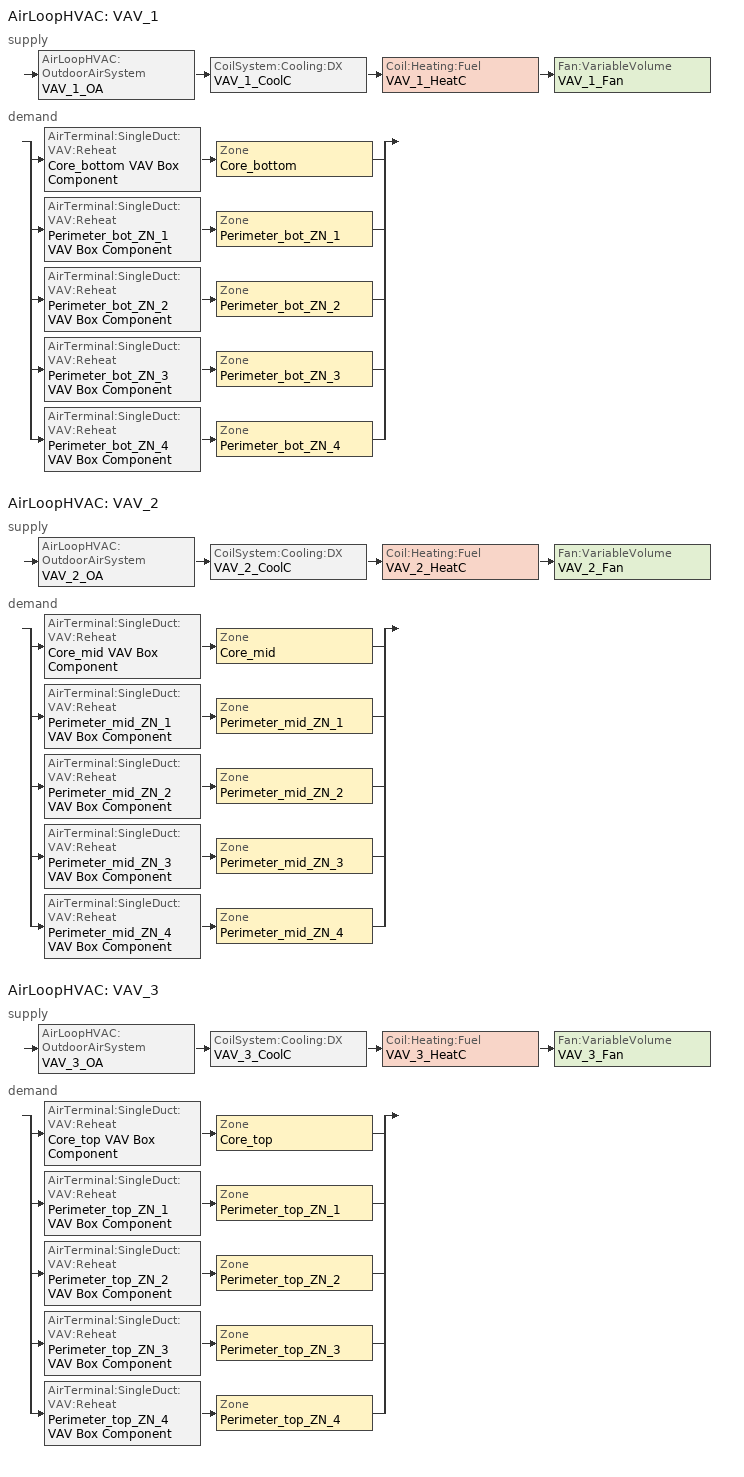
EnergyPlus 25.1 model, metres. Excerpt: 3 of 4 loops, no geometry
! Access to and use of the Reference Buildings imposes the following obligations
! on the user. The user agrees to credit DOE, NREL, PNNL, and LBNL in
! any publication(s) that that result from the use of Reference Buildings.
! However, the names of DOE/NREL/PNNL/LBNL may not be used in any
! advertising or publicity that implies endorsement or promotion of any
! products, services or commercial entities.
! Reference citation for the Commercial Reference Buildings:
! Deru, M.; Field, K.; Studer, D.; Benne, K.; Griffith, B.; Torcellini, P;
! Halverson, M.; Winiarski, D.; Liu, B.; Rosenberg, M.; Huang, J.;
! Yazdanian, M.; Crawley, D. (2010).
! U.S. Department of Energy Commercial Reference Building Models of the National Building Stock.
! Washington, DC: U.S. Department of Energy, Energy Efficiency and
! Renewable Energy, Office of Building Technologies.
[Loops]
AirLoopHVAC 'VAV_1'
 supply: AirLoopHVAC:OutdoorAirSystem 'VAV_1_OA' > CoilSystem:Cooling:DX 'VAV_1_CoolC' > Coil:Heating:Fuel 'VAV_1_HeatC' > Fan:VariableVolume 'VAV_1_Fan'
 demand: split
  | AirTerminal:SingleDuct:VAV:Reheat 'Core_bottom VAV Box Component' > Zone 'Core_bottom'
  | AirTerminal:SingleDuct:VAV:Reheat 'Perimeter_bot_ZN_1 VAV Box Component' > Zone 'Perimeter_bot_ZN_1'
  | AirTerminal:SingleDuct:VAV:Reheat 'Perimeter_bot_ZN_2 VAV Box Component' > Zone 'Perimeter_bot_ZN_2'
  | AirTerminal:SingleDuct:VAV:Reheat 'Perimeter_bot_ZN_3 VAV Box Component' > Zone 'Perimeter_bot_ZN_3'
  | AirTerminal:SingleDuct:VAV:Reheat 'Perimeter_bot_ZN_4 VAV Box Component' > Zone 'Perimeter_bot_ZN_4'
AirLoopHVAC 'VAV_2'
 supply: AirLoopHVAC:OutdoorAirSystem 'VAV_2_OA' > CoilSystem:Cooling:DX 'VAV_2_CoolC' > Coil:Heating:Fuel 'VAV_2_HeatC' > Fan:VariableVolume 'VAV_2_Fan'
 demand: split
  | AirTerminal:SingleDuct:VAV:Reheat 'Core_mid VAV Box Component' > Zone 'Core_mid'
  | AirTerminal:SingleDuct:VAV:Reheat 'Perimeter_mid_ZN_1 VAV Box Component' > Zone 'Perimeter_mid_ZN_1'
  | AirTerminal:SingleDuct:VAV:Reheat 'Perimeter_mid_ZN_2 VAV Box Component' > Zone 'Perimeter_mid_ZN_2'
  | AirTerminal:SingleDuct:VAV:Reheat 'Perimeter_mid_ZN_3 VAV Box Component' > Zone 'Perimeter_mid_ZN_3'
  | AirTerminal:SingleDuct:VAV:Reheat 'Perimeter_mid_ZN_4 VAV Box Component' > Zone 'Perimeter_mid_ZN_4'
AirLoopHVAC 'VAV_3'
 supply: AirLoopHVAC:OutdoorAirSystem 'VAV_3_OA' > CoilSystem:Cooling:DX 'VAV_3_CoolC' > Coil:Heating:Fuel 'VAV_3_HeatC' > Fan:VariableVolume 'VAV_3_Fan'
 demand: split
  | AirTerminal:SingleDuct:VAV:Reheat 'Core_top VAV Box Component' > Zone 'Core_top'
  | AirTerminal:SingleDuct:VAV:Reheat 'Perimeter_top_ZN_1 VAV Box Component' > Zone 'Perimeter_top_ZN_1'
  | AirTerminal:SingleDuct:VAV:Reheat 'Perimeter_top_ZN_2 VAV Box Component' > Zone 'Perimeter_top_ZN_2'
  | AirTerminal:SingleDuct:VAV:Reheat 'Perimeter_top_ZN_3 VAV Box Component' > Zone 'Perimeter_top_ZN_3'
  | AirTerminal:SingleDuct:VAV:Reheat 'Perimeter_top_ZN_4 VAV Box Component' > Zone 'Perimeter_top_ZN_4'
[Fan:VariableVolume] Availability Schedule=HVACOperationSchd; Fan Total Efficiency=0.5915; Pressure Rise {Pa}=1109.648; Maximum Flow Rate {m3/s}=AUTOSIZE; Fan Power Minimum Flow Rate Input Method=FixedFlowRate; Fan Power Minimum Air Flow Rate {m3/s}=0; Motor Efficiency=0.91; Motor In Airstream Fraction=1; Fan Power Coefficient 1=0.0407599; Fan Power Coefficient 2=0.088045; Fan Power Coefficient 3=-0.0729261; Fan Power Coefficient 4=0.94374; Fan Power Coefficient 5=0
VAV_1_Fan; VAV_2_Fan; VAV_3_Fan
[Coil:Heating:Fuel] Availability Schedule=ALWAYS_ON; Fuel Type=NaturalGas; Burner Efficiency=0.8; Nominal Capacity {W}=AUTOSIZE
VAV_1_HeatC; VAV_2_HeatC; VAV_3_HeatC
[Coil:Cooling:DX:TwoSpeed] Availability Schedule=ALWAYS_ON; High Speed Gross Rated Total Cooling Capacity {W}=AUTOSIZE; High Speed Rated Sensible Heat Ratio=AUTOSIZE; High Speed Gross Rated Cooling COP {W/W}=3.23372; High Speed Rated Air Flow Rate {m3/s}=AUTOSIZE; Total Cooling Capacity Function of Temperature Curve=Measured_CoolCStandard10Ton_CapFT; Total Cooling Capacity Function of Flow Fraction Curve=Measured_CoolCStandard10Ton_CapFF; Energy Input Ratio Function of Temperature Curve=Measured_CoolCStandard10Ton_EIRFT; Energy Input Ratio Function of Flow Fraction Curve=Measured_CoolCStandard10Ton_EIRFFF; Part Load Fraction Correlation Curve=No_PLR_Degredation; Low Speed Gross Rated Total Cooling Capacity {W}=AUTOSIZE; Low Speed Gross Rated Sensible Heat Ratio=AUTOSIZE; Low Speed Gross Rated Cooling COP {W/W}=3.28187; Low Speed Rated Air Flow Rate {m3/s}=AUTOSIZE; Low Speed Total Cooling Capacity Function of Temperature Curve=Measured_LowSpeedCoolCapLSFT; Low Speed Energy Input Ratio Function of Temperature Curve=Measured_LowSpeedCoolEIRLSFT
VAV_1_CoolC DXCoil; VAV_2_CoolC DXCoil; VAV_3_CoolC DXCoil
[Coil:Heating:Electric] Availability Schedule=ALWAYS_ON; Efficiency=1; Nominal Capacity {W}=AUTOSIZE
Core_bottom VAV Box Reheat Coil; Core_mid VAV Box Reheat Coil; Core_top VAV Box Reheat Coil; Perimeter_bot_ZN_1 VAV Box Reheat Coil; Perimeter_bot_ZN_2 VAV Box Reheat Coil; Perimeter_bot_ZN_3 VAV Box Reheat Coil; Perimeter_bot_ZN_4 VAV Box Reheat Coil; Perimeter_mid_ZN_1 VAV Box Reheat Coil; Perimeter_mid_ZN_2 VAV Box Reheat Coil; Perimeter_mid_ZN_3 VAV Box Reheat Coil; Perimeter_mid_ZN_4 VAV Box Reheat Coil; Perimeter_top_ZN_1 VAV Box Reheat Coil; Perimeter_top_ZN_2 VAV Box Reheat Coil; Perimeter_top_ZN_3 VAV Box Reheat Coil; Perimeter_top_ZN_4 VAV Box Reheat Coil
[AirTerminal:SingleDuct:VAV:Reheat] Availability Schedule=ALWAYS_ON; Maximum Air Flow Rate {m3/s}=AUTOSIZE; Zone Minimum Air Flow Input Method=Constant; Constant Minimum Air Flow Fraction=0.3; Maximum Hot Water or Steam Flow Rate {m3/s}=AUTOSIZE; Minimum Hot Water or Steam Flow Rate {m3/s}=0; Convergence Tolerance=0.001; Damper Heating Action=NORMAL
Name | Reheat Coil
Core_bottom VAV Box Component | Core_bottom VAV Box Reheat Coil
Core_mid VAV Box Component | Core_mid VAV Box Reheat Coil
Core_top VAV Box Component | Core_top VAV Box Reheat Coil
Perimeter_bot_ZN_1 VAV Box Component | Perimeter_bot_ZN_1 VAV Box Reheat Coil
Perimeter_bot_ZN_2 VAV Box Component | Perimeter_bot_ZN_2 VAV Box Reheat Coil
Perimeter_bot_ZN_3 VAV Box Component | Perimeter_bot_ZN_3 VAV Box Reheat Coil
Perimeter_bot_ZN_4 VAV Box Component | Perimeter_bot_ZN_4 VAV Box Reheat Coil
Perimeter_mid_ZN_1 VAV Box Component | Perimeter_mid_ZN_1 VAV Box Reheat Coil
Perimeter_mid_ZN_2 VAV Box Component | Perimeter_mid_ZN_2 VAV Box Reheat Coil
Perimeter_mid_ZN_3 VAV Box Component | Perimeter_mid_ZN_3 VAV Box Reheat Coil
Perimeter_mid_ZN_4 VAV Box Component | Perimeter_mid_ZN_4 VAV Box Reheat Coil
Perimeter_top_ZN_1 VAV Box Component | Perimeter_top_ZN_1 VAV Box Reheat Coil
Perimeter_top_ZN_2 VAV Box Component | Perimeter_top_ZN_2 VAV Box Reheat Coil
Perimeter_top_ZN_3 VAV Box Component | Perimeter_top_ZN_3 VAV Box Reheat Coil
Perimeter_top_ZN_4 VAV Box Component | Perimeter_top_ZN_4 VAV Box Reheat Coil
[Zone equipment]
Core_bottom: Core_bottom VAV Box Component
Core_mid: Core_mid VAV Box Component
Core_top: Core_top VAV Box Component
Perimeter_bot_ZN_1: Perimeter_bot_ZN_1 VAV Box Component
Perimeter_bot_ZN_2: Perimeter_bot_ZN_2 VAV Box Component
Perimeter_bot_ZN_3: Perimeter_bot_ZN_3 VAV Box Component
Perimeter_bot_ZN_4: Perimeter_bot_ZN_4 VAV Box Component
Perimeter_mid_ZN_1: Perimeter_mid_ZN_1 VAV Box Component
Perimeter_mid_ZN_2: Perimeter_mid_ZN_2 VAV Box Component
Perimeter_mid_ZN_3: Perimeter_mid_ZN_3 VAV Box Component
Perimeter_mid_ZN_4: Perimeter_mid_ZN_4 VAV Box Component
Perimeter_top_ZN_1: Perimeter_top_ZN_1 VAV Box Component
Perimeter_top_ZN_2: Perimeter_top_ZN_2 VAV Box Component
Perimeter_top_ZN_3: Perimeter_top_ZN_3 VAV Box Component
Perimeter_top_ZN_4: Perimeter_top_ZN_4 VAV Box Component
[Sizing:Zone] Zone Cooling Design Supply Air Temperature Input Method=SupplyAirTemperature; Zone Cooling Design Supply Air Temperature {C}=12.8; Zone Heating Design Supply Air Temperature Input Method=SupplyAirTemperature; Zone Heating Design Supply Air Temperature {C}=50; Zone Cooling Design Supply Air Humidity Ratio {kgWater/kgDryAir}=0.0085; Zone Heating Design Supply Air Humidity Ratio {kgWater/kgDryAir}=0.008; Cooling Design Air Flow Method=DesignDay; Heating Design Air Flow Method=DesignDay; Account for Dedicated Outdoor Air System=No; Dedicated Outdoor Air System Control Strategy=NeutralSupplyAir; Dedicated Outdoor Air Low Setpoint Temperature for Design {C}=autosize; Dedicated Outdoor Air High Setpoint Temperature for Design {C}=autosize; Zone Load Sizing Method=Sensible Load Only No Latent Load; Zone Latent Cooling Design Supply Air Humidity Ratio Input Method=HumidityRatioDifference; Zone Cooling Design Supply Air Humidity Ratio Difference {kgWater/kgDryAir}=0.005; Zone Latent Heating Design Supply Air Humidity Ratio Input Method=HumidityRatioDifference; Zone Humidification Design Supply Air Humidity Ratio Difference {kgWater/kgDryAir}=0.005
Name | Design Specification Outdoor Air Object
Core_bottom | SZ DSOA Core_bottom
Core_mid | SZ DSOA Core_mid
Core_top | SZ DSOA Core_top
Perimeter_bot_ZN_1 | SZ DSOA Perimeter_bot_ZN_1
Perimeter_bot_ZN_2 | SZ DSOA Perimeter_bot_ZN_2
Perimeter_bot_ZN_3 | SZ DSOA Perimeter_bot_ZN_3
Perimeter_bot_ZN_4 | SZ DSOA Perimeter_bot_ZN_4
Perimeter_mid_ZN_1 | SZ DSOA Perimeter_mid_ZN_1
Perimeter_mid_ZN_2 | SZ DSOA Perimeter_mid_ZN_2
Perimeter_mid_ZN_3 | SZ DSOA Perimeter_mid_ZN_3
Perimeter_mid_ZN_4 | SZ DSOA Perimeter_mid_ZN_4
Perimeter_top_ZN_1 | SZ DSOA Perimeter_top_ZN_1
Perimeter_top_ZN_2 | SZ DSOA Perimeter_top_ZN_2
Perimeter_top_ZN_3 | SZ DSOA Perimeter_top_ZN_3
Perimeter_top_ZN_4 | SZ DSOA Perimeter_top_ZN_4
[DesignSpecification:OutdoorAir] Outdoor Air Method=Flow/Person; Outdoor Air Flow per Person {m3/s-person}=0.0125
SZ DSOA Core_bottom; SZ DSOA Core_mid; SZ DSOA Core_top; SZ DSOA Perimeter_bot_ZN_1; SZ DSOA Perimeter_bot_ZN_2; SZ DSOA Perimeter_bot_ZN_3; SZ DSOA Perimeter_bot_ZN_4; SZ DSOA Perimeter_mid_ZN_1; SZ DSOA Perimeter_mid_ZN_2; SZ DSOA Perimeter_mid_ZN_3; SZ DSOA Perimeter_mid_ZN_4; SZ DSOA Perimeter_top_ZN_1; SZ DSOA Perimeter_top_ZN_2; SZ DSOA Perimeter_top_ZN_3; SZ DSOA Perimeter_top_ZN_4
[SetpointManager:Scheduled] Control Variable=Temperature; Schedule=Seasonal-Reset-Supply-Air-Temp-Sch
Name | Setpoint Node or NodeList
VAV_1 SAT setpoint | VAV_1 Supply Equipment Outlet Node
VAV_2 SAT setpoint | VAV_2 Supply Equipment Outlet Node
VAV_3 SAT setpoint | VAV_3 Supply Equipment Outlet Node
[ZoneControl:Thermostat] Control Type Schedule=Dual Zone Control Type Sched
Name | Zone or ZoneList | Control 1
Core_bottom Thermostat | Core_bottom | Core_bottom DualSPSched
Core_mid Thermostat | Core_mid | Core_mid DualSPSched
Core_top Thermostat | Core_top | Core_top DualSPSched
Perimeter_bot_ZN_1 Thermostat | Perimeter_bot_ZN_1 | Perimeter_bot_ZN_1 DualSPSched
Perimeter_bot_ZN_2 Thermostat | Perimeter_bot_ZN_2 | Perimeter_bot_ZN_2 DualSPSched
Perimeter_bot_ZN_3 Thermostat | Perimeter_bot_ZN_3 | Perimeter_bot_ZN_3 DualSPSched
Perimeter_bot_ZN_4 Thermostat | Perimeter_bot_ZN_4 | Perimeter_bot_ZN_4 DualSPSched
Perimeter_mid_ZN_1 Thermostat | Perimeter_mid_ZN_1 | Perimeter_mid_ZN_1 DualSPSched
Perimeter_mid_ZN_2 Thermostat | Perimeter_mid_ZN_2 | Perimeter_mid_ZN_2 DualSPSched
Perimeter_mid_ZN_3 Thermostat | Perimeter_mid_ZN_3 | Perimeter_mid_ZN_3 DualSPSched
Perimeter_mid_ZN_4 Thermostat | Perimeter_mid_ZN_4 | Perimeter_mid_ZN_4 DualSPSched
Perimeter_top_ZN_1 Thermostat | Perimeter_top_ZN_1 | Perimeter_top_ZN_1 DualSPSched
Perimeter_top_ZN_2 Thermostat | Perimeter_top_ZN_2 | Perimeter_top_ZN_2 DualSPSched
Perimeter_top_ZN_3 Thermostat | Perimeter_top_ZN_3 | Perimeter_top_ZN_3 DualSPSched
Perimeter_top_ZN_4 Thermostat | Perimeter_top_ZN_4 | Perimeter_top_ZN_4 DualSPSched
[ThermostatSetpoint:DualSetpoint] Heating Setpoint Temperature Schedule=HTGSETP_SCH; Cooling Setpoint Temperature Schedule=CLGSETP_SCH
Core_bottom DualSPSched; Core_mid DualSPSched; Core_top DualSPSched; Perimeter_bot_ZN_1 DualSPSched; Perimeter_bot_ZN_2 DualSPSched; Perimeter_bot_ZN_3 DualSPSched; Perimeter_bot_ZN_4 DualSPSched; Perimeter_mid_ZN_1 DualSPSched; Perimeter_mid_ZN_2 DualSPSched; Perimeter_mid_ZN_3 DualSPSched; Perimeter_mid_ZN_4 DualSPSched; Perimeter_top_ZN_1 DualSPSched; Perimeter_top_ZN_2 DualSPSched; Perimeter_top_ZN_3 DualSPSched; Perimeter_top_ZN_4 DualSPSched
[Sizing:System] Type of Load to Size On=Sensible; Design Outdoor Air Flow Rate {m3/s}=AUTOSIZE; Central Heating Maximum System Air Flow Ratio=0.3; Preheat Design Temperature {C}=7; Preheat Design Humidity Ratio {kgWater/kgDryAir}=0.008; Precool Design Temperature {C}=12.8; Precool Design Humidity Ratio {kgWater/kgDryAir}=0.008; Central Cooling Design Supply Air Temperature {C}=12.8; Central Heating Design Supply Air Temperature {C}=16.7; Type of Zone Sum to Use=NonCoincident; 100% Outdoor Air in Cooling=No; 100% Outdoor Air in Heating=No; Central Cooling Design Supply Air Humidity Ratio {kgWater/kgDryAir}=0.0085; Central Heating Design Supply Air Humidity Ratio {kgWater/kgDryAir}=0.008; Cooling Supply Air Flow Rate Method=DesignDay; Cooling Supply Air Flow Rate {m3/s}=0; Heating Supply Air Flow Rate Method=DesignDay; Heating Supply Air Flow Rate {m3/s}=0; System Outdoor Air Method=ZoneSum; Zone Maximum Outdoor Air Fraction=1; Cooling Design Capacity Method=CoolingDesignCapacity; Cooling Design Capacity {W}=autosize; Heating Design Capacity Method=HeatingDesignCapacity; Heating Design Capacity {W}=autosize; Central Cooling Capacity Control Method=OnOff
VAV_1; VAV_2; VAV_3
[Controller:OutdoorAir] Minimum Outdoor Air Flow Rate {m3/s}=AUTOSIZE; Maximum Outdoor Air Flow Rate {m3/s}=AUTOSIZE; Economizer Control Type=DifferentialDryBulb; Economizer Control Action Type=ModulateFlow; Economizer Maximum Limit Dry-Bulb Temperature {C}=28; Economizer Maximum Limit Enthalpy {J/kg}=64000; Economizer Minimum Limit Dry-Bulb Temperature {C}=-100; Lockout Type=NoLockout; Minimum Limit Type=FixedMinimum; Minimum Outdoor Air Schedule=MinOA_MotorizedDamper_Sched
VAV_1_OA_Controller; VAV_2_OA_Controller; VAV_3_OA_Controller
[AirLoopHVAC] Design Supply Air Flow Rate {m3/s}=AUTOSIZE
VAV_1; VAV_2; VAV_3
[CoilSystem:Cooling:DX] Availability Schedule=ALWAYS_ON
Name | Cooling Coil
VAV_1_CoolC | VAV_1_CoolC DXCoil
VAV_2_CoolC | VAV_2_CoolC DXCoil
VAV_3_CoolC | VAV_3_CoolC DXCoil
[SetpointManager:MixedAir] Control Variable=Temperature
Name | Setpoint Node or NodeList
VAV_1_CoolC SAT Manager | VAV_1_CoolC-VAV_1_HeatCNode
VAV_1_HeatC MixedAir Manager | VAV_1_HeatC-VAV_1_FanNode
VAV_1_OAMixed Air Temp Manager | VAV_1_OA-VAV_1_CoolCNode
VAV_2_CoolC SAT Manager | VAV_2_CoolC-VAV_2_HeatCNode
VAV_2_HeatC MixedAir Manager | VAV_2_HeatC-VAV_2_FanNode
VAV_2_OAMixed Air Temp Manager | VAV_2_OA-VAV_2_CoolCNode
VAV_3_CoolC SAT Manager | VAV_3_CoolC-VAV_3_HeatCNode
VAV_3_HeatC MixedAir Manager | VAV_3_HeatC-VAV_3_FanNode
VAV_3_OAMixed Air Temp Manager | VAV_3_OA-VAV_3_CoolCNode
[UtilityCost:Charge:Simple]
Name | Utility Cost Charge Simple | Tariff | Source Variable | Season | Category Variable | Cost per Unit Value or Variable
 | SummerEnergyCharge | PGE_A-10MediumGeneralDemandService | totalEnergy | Summer | EnergyCharges | 0.1416
 | WinterEnergyCharge | PGE_A-10MediumGeneralDemandService | totalEnergy | Winter | EnergyCharges | 0.103
 | SummerDemandCharge | PGE_A-10MediumGeneralDemandService | totalDemand | Summer | DemandCharges | 6.56
 | WinterDemandCharge | PGE_A-10MediumGeneralDemandService | totalDemand | Winter | DemandCharges | 1.58
 | TaxofEightPercent | PGE_A-10MediumGeneralDemandService | subtotal | Annual | Taxes | 0.08
 | SummerEnergyCharge | PGE_A-1SmallGeneralService | totalEnergy | Summer | EnergyCharges | 0.1794
 | WinterEnergyCharge | PGE_A-1SmallGeneralService | totalEnergy | Winter | EnergyCharges | 0.1179
 | TaxofEightPercent | PGE_A-1SmallGeneralService | subtotal | Annual | Taxes | 0.08
 | MonthlyRateGasCharge | CA_EIAMonthlyRateGas | totalEnergy | Annual | EnergyCharges | CA_MonthlyGasRates
 | TaxofEightPercent | CA_EIAMonthlyRateGas | SubTotal | Annual | Taxes | 0.08
[UtilityCost:Qualify] Season=Annual; Threshold Test=Count
Name | Utility Cost Qualify | Tariff | Variable | Qualify Type | Threshold Value or Variable | Number of Months
 | MinDemand500kw | PGE_E-19_MediumGeneralTOUDemandService | TotalDemand | Minimum | 500 | 12
 | MaxDemand500kw | PGE_A-10MediumGeneralDemandService | TotalDemand | Maximum | 500 | 1
 | MaxDemand500kw | PGE_A-1SmallGeneralService | TotalDemand | Maximum | 500 | 1
 | MaxEnergy4200kwh | PGE_A-1SmallGeneralService | TotalEnergy | Maximum | 4200 | 1
[UtilityCost:Variable]
CA_MonthlyGasRates: Tariff=CA_EIAMonthlyRateGas; Variable Type=Currency; January Value=9.37; February Value=8.88; March Value=8.2; April Value=7.29; May Value=7.82; June Value=8.26; July Value=8.23; August Value=8.21; September Value=7.9; October Value=8.09; November Value=7.64; December Value=8.43
[Schedule:Compact]
ALWAYS_ON: Through: 12/31, For: AllDays, Until: 24:00, 1
Dual Zone Control Type Sched: Through: 12/31, For: AllDays, Until: 24:00, 4
CLGSETP_SCH: Through: 12/31, For: Weekdays SummerDesignDay, Until: 06:00, 26.7, Until: 22:00, 24, Until: 24:00, 26.7, For: Saturday, Until: 06:00, 26.7, Until: 18:00, 24, Until: 24:00, 26.7, For WinterDesignDay, Until: 24:00, 26.7, For: AllOtherDays, Until: 24:00, 26.7
HTGSETP_SCH: Through: 12/31, For: Weekdays, Until: 06:00, 15.6, Until: 22:00, 21, Until: 24:00, 15.6, For SummerDesignDay, Until: 24:00, 15.6, For: Saturday, Until: 06:00, 15.6, Until: 18:00, 21, Until: 24:00, 15.6, For: WinterDesignDay, Until: 24:00, 21, For: AllOtherDays, Until: 24:00, 15.6
HVACOperationSchd: Through: 12/31, For: Weekdays SummerDesignDay, Until: 06:00, 0, Until: 22:00, 1, Until: 24:00, 0, For: Saturday WinterDesignDay, Until: 06:00, 0, Until: 18:00, 1, Until: 24:00, 0, For: AllOtherDays, Until: 24:00, 0
MinOA_MotorizedDamper_Sched: Through: 12/31, For: Weekdays SummerDesignDay, Until: 07:00, 0, Until: 22:00, 1, Until: 24:00, 0, For: Saturday WinterDesignDay, Until: 07:00, 0, Until: 18:00, 1, Until: 24:00, 0, For: AllOtherDays, Until: 24:00, 0
Seasonal-Reset-Supply-Air-Temp-Sch: Through: 12/31, For: AllDays, Until: 24:00, 12.8
[Curve:Biquadratic] Minimum Value of x=11.1; Maximum Value of x=29.4; Minimum Value of y=10; Maximum Value of y=50.3
Name | Coefficient1 Constant | Coefficient2 x | Coefficient3 x**2 | Coefficient4 y | Coefficient5 y**2 | Coefficient6 x*y
Measured_LowSpeedCoolCapLSFT | 0.4136 | 0.03105 | 0 | 0.006952 | -0.0002128 | 0
Measured_CoolCStandard10Ton_CapFT | 0.52357 | 0.03478 | 0 | -0.001915 | -0.00010838 | 0
Measured_LowSpeedCoolEIRLSFT | 1.1389 | -0.04518 | 0.0014298 | 0.006044 | 0.0006745 | -0.0012325
Measured_CoolCStandard10Ton_EIRFT | 0.9847 | -0.04285 | 0.0013562 | 0.009934 | 0.0006398 | -0.001169
[Curve:Quadratic] Coefficient3 x**2=0
Name | Coefficient1 Constant | Coefficient2 x | Minimum Value of x | Maximum Value of x
Measured_CoolCStandard10Ton_CapFF | 0.7685 | 0.2315 | 0.776 | 1.197
Measured_CoolCStandard10Ton_EIRFFF | 1.192 | -0.1917 | 0.776 | 1.197
No_PLR_Degredation | 1 | 0 | 0 | 1
